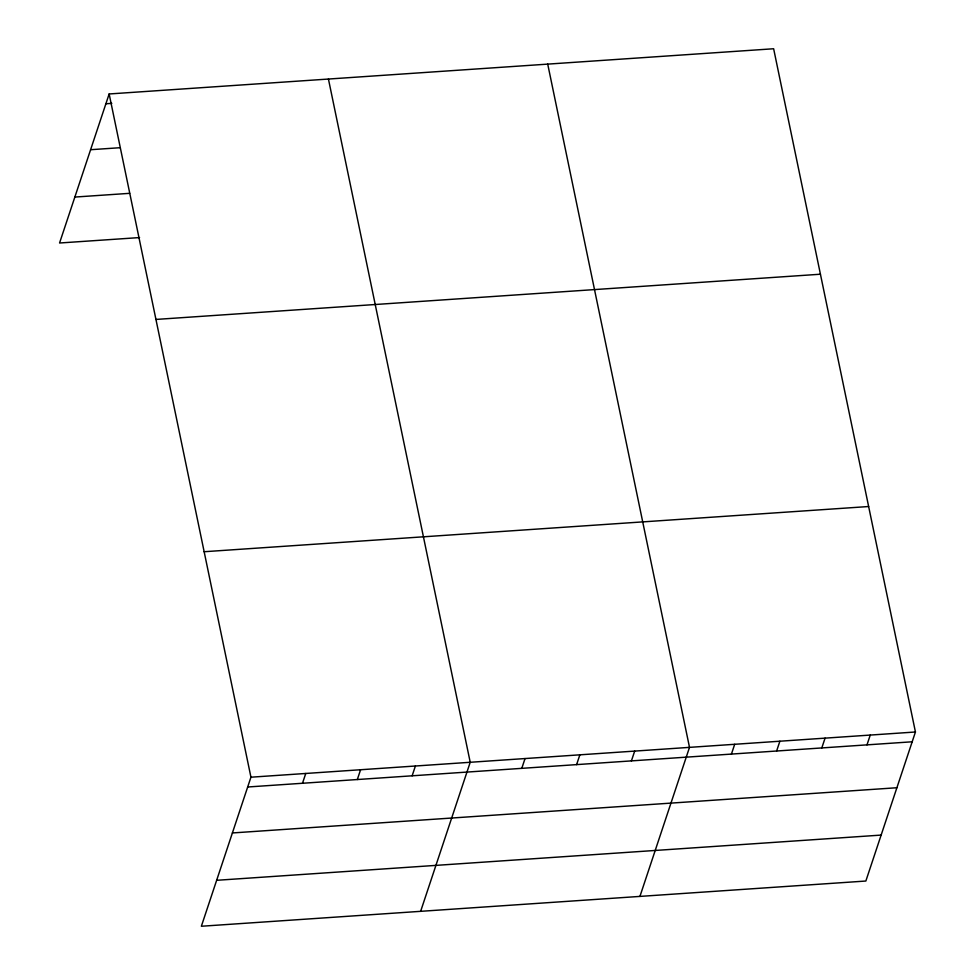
<?xml version="1.0" encoding="UTF-8"?>
<svg xmlns="http://www.w3.org/2000/svg" width="975" height="975" viewBox="0 0 975 975"><rect width="100%" height="100%" fill="white"/><g stroke="black" fill="none" stroke-linecap="round" stroke-linejoin="round"><path stroke-width="1.46" d="M109.151 93.966L250.941 777.197L201.362 926.25L865.849 881.034L915.44 731.993L773.638 48.75L109.151 93.966L59.56 243.007L139.571 237.571M302.494 783.266L305.76 773.467M357.325 779.537L360.579 769.738M412.145 775.807L415.399 766.009M420.639 911.332L470.218 762.279L328.429 79.036M521.783 768.349L525.038 758.55M576.603 764.619L579.869 754.821M631.422 760.89L634.688 751.091M639.929 896.415L689.508 747.362L547.718 64.118M731.433 754.089L734.687 744.291M776.624 751.018L779.878 741.219M821.803 747.935L825.069 738.136M866.994 744.863L870.248 735.065M105.885 103.764L111.808 103.362M90.602 149.711L120.23 147.7M74.856 197.06L129.675 193.33M155.939 319.434L820.438 274.219M204.141 551.728L868.64 506.525M250.941 777.197L915.44 731.993M247.674 786.996L912.173 741.792M232.391 832.955L896.89 787.739M216.645 880.303L881.144 835.088"/></g></svg>
